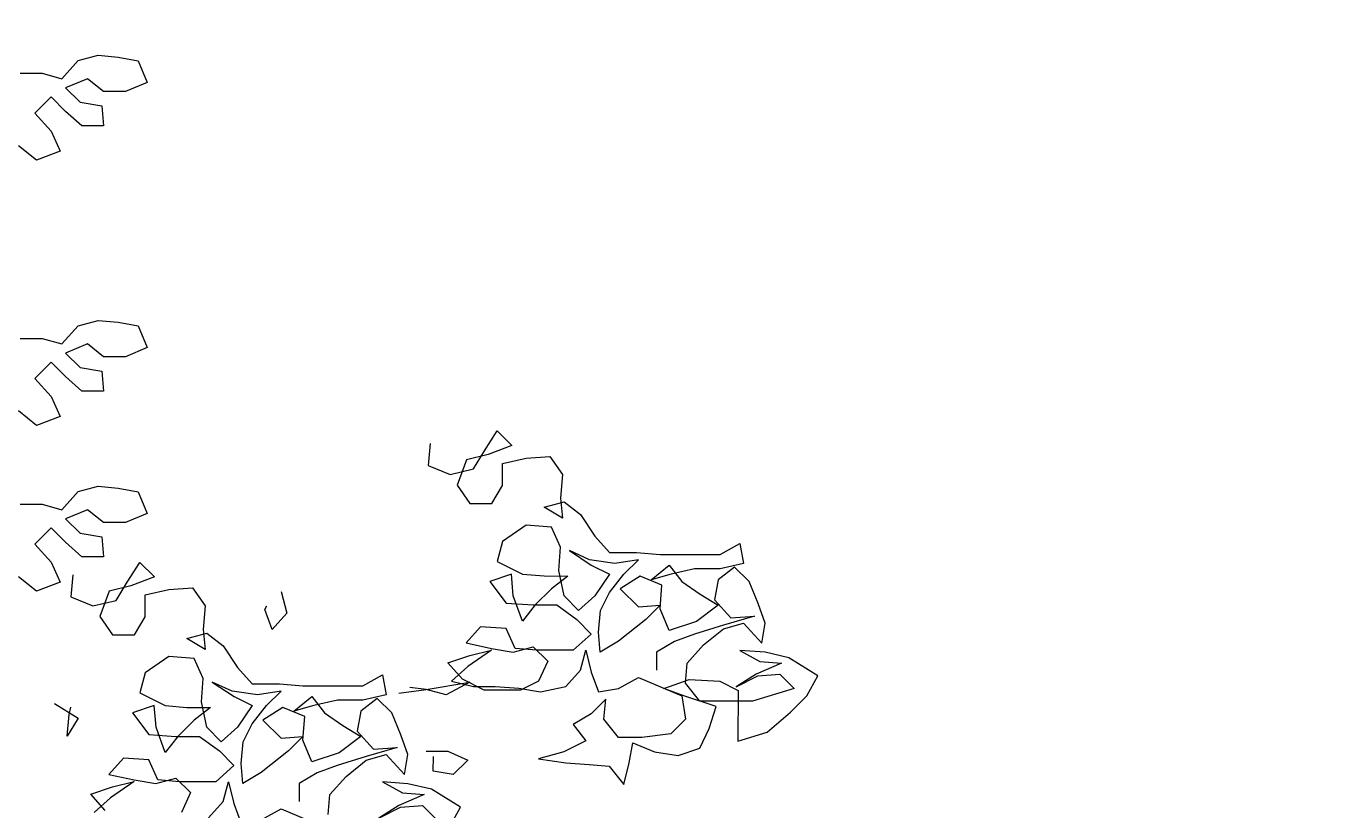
# Model space of a CAD drawing. Header units: inches. Extents: x 350994 to 353538, y 1581369 to 1583842.
# Drawn here: x 351498.143 to 351499.309, y 1583584.223 to 1583584.928 of the extents above; entities that cross this region are included whole.
import ezdxf

# ---------------------------------------------------------------- set-up
doc = ezdxf.new("R2010")
doc.units = ezdxf.units.IN
doc.header["$MEASUREMENT"] = 0
doc.linetypes.add('1', pattern=[0])
doc.layers.add('FOREST', color=96, linetype='Continuous')
doc.layers.add('TREE', color=81, linetype='1')

# ---------------------------------------------------------------- blocks, each defined once
blk = doc.blocks.new('TREE_4')
at = {"color": 94}
for points in [[(553.4, 8705.8), (588.1, 8705.8), (619.9, 8697.1), (645.9, 8726), (677.8, 8734.6), (709.6, 8731.7), (741.4, 8725.9), (755.8, 8691.2), (721.1, 8676.8), (686.4, 8676.8), (660.4, 8697), (625.7, 8682.6), (648.8, 8659.5), (683.5, 8653.7), (686.3, 8621.9), (651.6, 8621.9), (625.6, 8645), (602.5, 8668.2), (576.5, 8642.2), (602.5, 8613.3), (616.9, 8581.4), (579.3, 8567), (550.4, 8590.2)], [(553.4, 8282.6), (588.1, 8282.6), (619.9, 8273.9), (645.9, 8302.8), (677.8, 8311.4), (709.6, 8308.5), (741.4, 8302.7), (755.8, 8268), (721.1, 8253.6), (686.4, 8253.6), (660.4, 8273.9), (625.7, 8259.4), (648.8, 8236.3), (683.5, 8230.5), (686.3, 8198.7), (651.6, 8198.7), (625.6, 8221.8), (602.5, 8245), (576.5, 8219), (602.5, 8190.1), (616.9, 8158.2), (579.3, 8143.8), (550.4, 8167)], [(553.4, 8018.1), (588.1, 8018.1), (619.9, 8009.4), (645.9, 8038.3), (677.8, 8046.9), (709.6, 8044), (741.4, 8038.2), (755.8, 8003.5), (721.1, 7989.1), (686.4, 7989.1), (660.4, 8009.4), (625.7, 7994.9), (648.8, 7971.8), (683.5, 7966), (686.3, 7934.2), (651.6, 7934.2), (625.6, 7957.4), (602.5, 7980.5), (576.5, 7954.5), (602.5, 7925.6), (616.9, 7893.7), (579.3, 7879.3), (550.4, 7902.5)], [(1207.1, 8114.9), (1204.1, 8080.2), (1238.8, 8065.7), (1276.4, 8074.4), (1293.8, 8103.3), (1314.1, 8135.1), (1337.2, 8111.9), (1299.6, 8097.5), (1264.9, 8088.8), (1250.4, 8048.4), (1270.6, 8019.4), (1305.3, 8019.4), (1322.6, 8048.3), (1322.7, 8083), (1360.3, 8091.6), (1397.9, 8094.5), (1418.1, 8065.6), (1415.1, 8028), (1418, 7996.2), (1389.1, 8013.6), (1420.9, 8022.2), (1446.9, 8001.9), (1470, 7967.2), (1493.1, 7941.2), (1536.5, 7941.1), (1574.1, 7938.2), (1669.5, 7938.1), (1701.3, 7955.4), (1707.1, 7923.6), (1669.5, 7915), (1629, 7915), (1591.4, 7906.4), (1559.6, 7897.7), (1588.5, 7920.8), (1608.7, 7894.8), (1637.6, 7874.5), (1666.5, 7857.2), (1631.8, 7831.2), (1588.4, 7816.8), (1574, 7851.5), (1576.9, 7889.1), (1542.3, 7903.5), (1510.4, 7883.3), (1539.3, 7854.4), (1574, 7857.3), (1550.9, 7834.1), (1507.5, 7799.5), (1478.5, 7782.2), (1475.7, 7814), (1478.6, 7848.7), (1493.1, 7877.6), (1516.2, 7906.5), (1539.4, 7929.6), (1501.8, 7923.8), (1461.3, 7929.6), (1429.5, 7944.1), (1464.2, 7921), (1493.1, 7906.5), (1469.9, 7871.8), (1443.9, 7848.7), (1420.8, 7871.8), (1412.2, 7912.3), (1415.1, 7949.9), (1400.7, 7981.7), (1360.2, 7984.7), (1322.6, 7958.7), (1313.9, 7926.9), (1354.3, 7906.6), (1389, 7903.7), (1426.6, 7903.6), (1400.6, 7883.4), (1374.5, 7857.4), (1354.3, 7831.4), (1339.8, 7871.9), (1337, 7906.6), (1302.3, 7895.1), (1328.3, 7860.4), (1371.6, 7857.4), (1409.2, 7857.4), (1441, 7834.2), (1464.1, 7811.1), (1435.2, 7785.1), (1377.3, 7785.1), (1342.6, 7788.1), (1328.2, 7819.9), (1287.7, 7822.8), (1264.6, 7796.8), (1305.1, 7788.1), (1339.8, 7782.3), (1371.6, 7790.9), (1394.7, 7767.8), (1380.2, 7736), (1351.3, 7721.6), (1293.4, 7721.6), (1258.8, 7739), (1235.6, 7765), (1270.4, 7776.6), (1305.1, 7785.2), (1267.4, 7759.2), (1241.4, 7736.1), (1276.1, 7727.4), (1310.8, 7727.4), (1348.4, 7724.5), (1383.1, 7718.6), (1423.5, 7727.3), (1446.7, 7753.3), (1455.4, 7785.1), (1464, 7750.4), (1475.6, 7718.6), (1507.4, 7724.3), (1539.2, 7741.6), (1608.6, 7712.7), (1614.3, 7675.1), (1591.2, 7652), (1544.9, 7646.2), (1507.3, 7646.2), (1484.2, 7675.2), (1487.1, 7707), (1464, 7683.9), (1435.1, 7666.6), (1455.3, 7640.5), (1420.6, 7623.2), (1380.1, 7611.7), (1423.4, 7605.8), (1461, 7602.9), (1492.8, 7600), (1515.9, 7571.1), (1524.6, 7605.8), (1530.4, 7637.6), (1565.1, 7623.1), (1602.7, 7617.2), (1637.4, 7628.8), (1651.9, 7660.6), (1663.5, 7695.3), (1611.5, 7712.7), (1579.7, 7724.2), (1620.2, 7738.7), (1669.3, 7735.7), (1698.2, 7721.2), (1698.1, 7640.3), (1744.4, 7654.7), (1782, 7686.5), (1808.1, 7712.5), (1825.5, 7744.3), (1779.2, 7773.2), (1741.6, 7781.9), (1701.2, 7784.9), (1733, 7767.5), (1767.6, 7764.6), (1727.2, 7747.2), (1695.3, 7727), (1730, 7744.3), (1764.7, 7747.2), (1787.8, 7724.1), (1721.3, 7703.9), (1637.5, 7704), (1614.4, 7732.9), (1617.3, 7764.7), (1643.3, 7793.6), (1675.2, 7819.6), (1707, 7828.2), (1735.9, 7796.4), (1741.7, 7828.2), (1730.1, 7860), (1715.7, 7894.7), (1692.6, 7917.9), (1666.6, 7897.6), (1660.8, 7865.8), (1686.8, 7836.9), (1724.3, 7839.8), (1675.2, 7825.4), (1628.9, 7810.9), (1597.1, 7799.4), (1568.2, 7782.1), (1568.1, 7753.2)], [(637.2, 7905.3), (634.2, 7870.6), (668.9, 7856.1), (706.5, 7864.8), (723.9, 7893.7), (744.1, 7925.4), (767.3, 7902.3), (729.7, 7887.9), (695, 7879.2), (680.5, 7838.8), (700.7, 7809.8), (735.4, 7809.8), (752.7, 7838.7), (752.8, 7873.4), (790.4, 7882), (828, 7884.9), (848.2, 7856), (845.2, 7818.4), (848.1, 7786.6), (819.2, 7803.9), (851, 7812.6), (877, 7792.3), (900.1, 7757.6), (923.2, 7731.6), (966.6, 7731.5), (1004.2, 7728.6), (1099.6, 7728.5), (1131.4, 7745.8), (1137.2, 7714), (1099.6, 7705.4), (1059.1, 7705.4), (1021.5, 7696.8), (989.7, 7688.1), (1018.6, 7711.2), (1038.8, 7685.2), (1067.7, 7664.9), (1096.6, 7647.5), (1061.9, 7621.6), (1018.5, 7607.1), (1004.1, 7641.9), (1007, 7679.4), (972.3, 7693.9), (940.5, 7673.7), (969.4, 7644.8), (1004.1, 7647.6), (981, 7624.5), (937.6, 7589.9), (908.6, 7572.5), (905.8, 7604.4), (908.7, 7639), (923.2, 7667.9), (946.3, 7696.8), (969.5, 7719.9), (931.9, 7714.2), (891.4, 7720), (859.6, 7734.5), (894.3, 7711.3), (923.2, 7696.9), (900, 7662.2), (874, 7639.1), (850.9, 7662.2), (842.2, 7702.7), (845.2, 7740.3), (830.7, 7772.1), (790.3, 7775), (752.7, 7749.1), (744, 7717.3), (784.4, 7697), (819.1, 7694.1), (856.7, 7694), (830.7, 7673.8), (804.6, 7647.8), (784.3, 7621.8), (769.9, 7662.3), (767.1, 7697), (732.4, 7685.5), (758.4, 7650.8), (801.7, 7647.8), (839.3, 7647.8), (871.1, 7624.6), (894.2, 7601.5), (865.3, 7575.5), (807.4, 7575.5), (772.7, 7578.5), (758.3, 7610.3), (717.8, 7613.2), (694.7, 7587.2), (735.2, 7578.5), (769.8, 7572.7), (801.7, 7581.3), (824.8, 7558.2), (810.3, 7526.4)], [(688.9, 7529.4), (665.7, 7555.4), (700.5, 7567), (735.2, 7575.6), (697.5, 7549.6), (671.5, 7526.5)], [(853.6, 7517.7), (876.8, 7543.7), (885.5, 7575.5), (894.1, 7540.8), (905.7, 7508.9)], [(937.5, 7514.7), (969.3, 7532), (1038.7, 7503)], [(1238.2, 7502.9), (1255.6, 7534.6), (1209.3, 7563.6), (1171.7, 7572.3), (1131.3, 7575.2), (1163.1, 7557.9), (1197.7, 7554.9), (1157.3, 7537.6), (1125.4, 7517.4), (1160.1, 7534.7), (1194.8, 7537.6), (1217.9, 7514.4)], [(1044.5, 7523.3), (1047.4, 7555.1), (1073.4, 7584), (1105.3, 7610), (1137.1, 7618.6), (1166, 7586.8), (1171.8, 7618.6), (1160.2, 7650.4), (1145.8, 7685.1), (1122.7, 7708.2), (1096.7, 7688), (1090.9, 7656.2), (1116.9, 7627.3), (1154.4, 7630.1), (1105.3, 7615.7), (1059, 7601.3), (1027.2, 7589.8), (998.3, 7572.5), (998.2, 7543.6)], [(969.6, 7879), (978.3, 7844.3), (955.1, 7818.3), (943.6, 7850.1), (946.5, 7855.9)], [(1157.4, 7716.9), (1200.8, 7722.6), (1270.2, 7734.1), (1232.6, 7713.9), (1200.8, 7722.6), (1174.8, 7725.5)], [(608.1, 7700), (645.6, 7676.9), (628.2, 7648), (631.2, 7682.7), (634.1, 7694.2)], [(1200.7, 7624.3), (1235.4, 7624.3), (1267.2, 7609.8), (1244, 7586.7), (1212.2, 7592.5), (1212.3, 7615.6)]]:
    blk.add_lwpolyline(points, dxfattribs=at)

msp = doc.modelspace()

# ---------------------------------------------------------------- hatches: boundary and pattern name
at = {"layer": 'FOREST', "lineweight": 5}
h = msp.add_hatch(dxfattribs=at)
h.set_pattern_fill('ANSI31', color=96, scale=50, style=0)
h.paths.add_polyline_path([(351604.9274, 1583347.98), (351663.0036, 1583522.9504), (351611.8779, 1583545.3594), (351490.2916, 1583598.0852), (351436.5696, 1583404.4646), (351529.745, 1583373.1705)])
h.paths.add_polyline_path([(351517.5086, 1583480.1397), (351575.3657, 1583480.1397), (351575.3657, 1583465.1397), (351517.5086, 1583465.1397)], flags=24)

# ---------------------------------------------------------------- block references
at = {"layer": 'TREE', "lineweight": 5, "xscale": 0.0005632341344607994, "yscale": 0.0005632341490127146, "zscale": 0.0005632341444477617}
msp.add_blockref('TREE_4', (351497.8263, 1583579.9817), dxfattribs=at)

doc.saveas('drawing.dxf')
